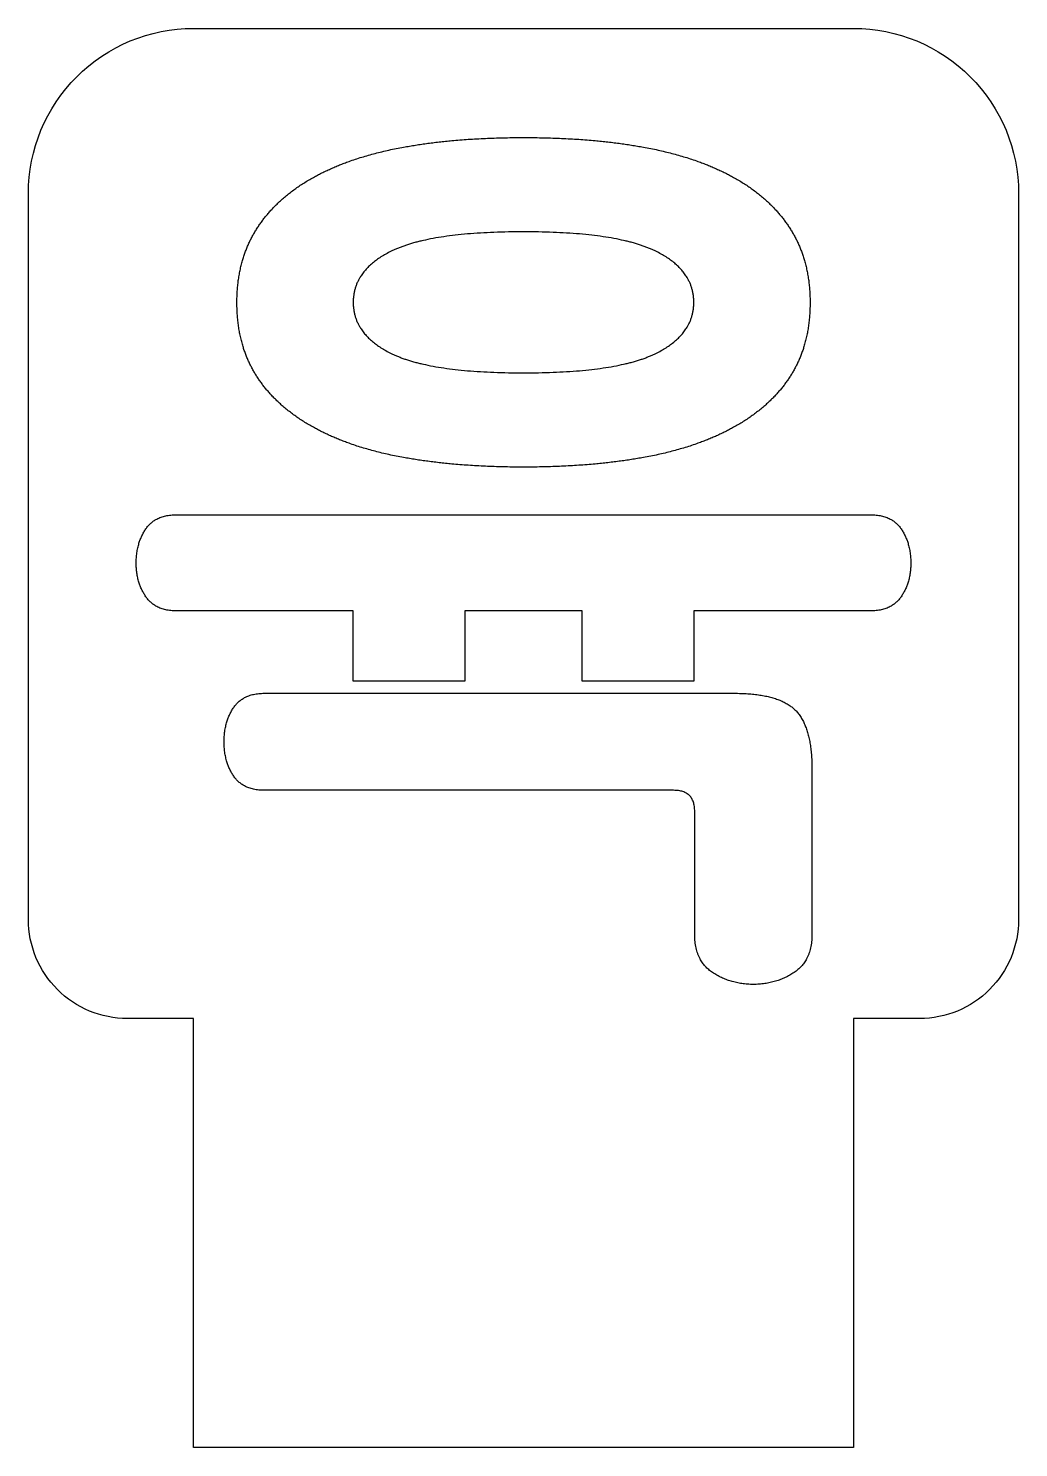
# Model space of a CAD drawing. Header units: millimetres. Extents: x 510 to 540, y -83 to -40.
import ezdxf

# ---------------------------------------------------------------- set-up
doc = ezdxf.new("R2010")
doc.units = ezdxf.units.MM
doc.layers.get('0').update_dxf_attribs({"linetype": 'CONTINUOUS'})

msp = doc.modelspace()

# ---------------------------------------------------------------- linework, layer by layer
for p, q in [((514.487, -54.736), (535.513, -54.736)), ((519.841, -57.648), (514.487, -57.648)), ((519.841, -59.78), (519.841, -57.648)), ((526.775, -57.648), (523.225, -57.648)), ((523.225, -57.648), (523.225, -59.78)), ((526.775, -59.78), (526.775, -57.648)), ((535.513, -57.648), (530.16, -57.648)), ((530.16, -57.648), (530.16, -59.78)), ((517.15, -60.145), (531.38, -60.145)), ((523.225, -59.78), (519.841, -59.78)), ((530.16, -59.78), (526.775, -59.78)), ((533.738, -62.447), (533.738, -67.468)), ((529.549, -63.085), (517.15, -63.085)), ((530.187, -67.468), (530.187, -63.723))]:
    msp.add_line(p, q)
msp.add_lwpolyline([(513, -70, -0.414214), (510, -67), (510, -45, -0.414214), (515, -40), (535, -40, -0.414214), (540, -45), (540, -67, -0.414214), (537, -70), (535, -70), (535, -83), (515, -83), (515, -70)], format="xyb", close=True)
for points in [[(521.366, -43.598), (522.975, -43.307), (525, -43.307)], [(525, -43.307), (527.025, -43.307), (528.634, -43.598)], [(518.634, -44.514), (519.757, -43.89), (521.366, -43.598)], [(528.634, -43.598), (530.243, -43.89), (531.366, -44.514)], [(516.914, -46.081), (517.51, -45.138), (518.634, -44.514)], [(531.366, -44.514), (532.49, -45.138), (533.086, -46.081)], [(516.318, -48.3), (516.318, -47.024), (516.914, -46.081)], [(525, -46.164), (522.226, -46.164), (521.033, -46.733)], [(528.967, -46.733), (527.774, -46.164), (525, -46.164)], [(533.086, -46.081), (533.682, -47.024), (533.682, -48.3)], [(521.033, -46.733), (519.841, -47.302), (519.841, -48.3)], [(530.16, -48.3), (530.16, -47.302), (528.967, -46.733)], [(516.914, -50.533), (516.318, -49.604), (516.318, -48.3)], [(519.841, -48.3), (519.841, -49.299), (521.033, -49.868)], [(528.967, -49.868), (530.16, -49.299), (530.16, -48.3)], [(533.682, -48.3), (533.682, -49.604), (533.086, -50.533)], [(521.033, -49.868), (522.226, -50.436), (525, -50.436)], [(525, -50.436), (527.774, -50.436), (528.967, -49.868)], [(518.634, -52.087), (517.51, -51.463), (516.914, -50.533)], [(533.086, -50.533), (532.49, -51.463), (531.366, -52.087)], [(521.366, -53.002), (519.757, -52.711), (518.634, -52.087)], [(531.366, -52.087), (530.243, -52.711), (528.634, -53.002)], [(525, -53.293), (522.975, -53.293), (521.366, -53.002)], [(528.634, -53.002), (527.025, -53.293), (525, -53.293)], [(513.558, -55.166), (513.849, -54.736), (514.487, -54.736)], [(535.513, -54.736), (536.151, -54.736), (536.442, -55.166)], [(513.266, -56.206), (513.266, -55.596), (513.558, -55.166)], [(536.442, -55.166), (536.734, -55.596), (536.734, -56.206)], [(513.558, -57.218), (513.266, -56.788), (513.266, -56.206)], [(536.734, -56.206), (536.734, -56.788), (536.442, -57.218)], [(514.487, -57.648), (513.849, -57.648), (513.558, -57.218)], [(536.442, -57.218), (536.151, -57.648), (535.513, -57.648)], [(516.221, -60.575), (516.512, -60.145), (517.15, -60.145)], [(531.38, -60.145), (532.712, -60.145), (533.225, -60.644)], [(515.929, -61.615), (515.929, -61.005), (516.221, -60.575)], [(533.225, -60.644), (533.738, -61.144), (533.738, -62.447)], [(516.221, -62.655), (515.929, -62.225), (515.929, -61.615)], [(517.15, -63.085), (516.512, -63.085), (516.221, -62.655)], [(530.187, -63.723), (530.187, -63.085), (529.549, -63.085)], [(530.728, -68.605), (530.187, -68.245), (530.187, -67.468)], [(533.738, -67.468), (533.738, -68.245), (533.197, -68.605)], [(531.963, -68.966), (531.269, -68.966), (530.728, -68.605)], [(533.197, -68.605), (532.656, -68.966), (531.963, -68.966)]]:
    msp.add_open_spline(points, degree=2)

doc.saveas('drawing.dxf')
